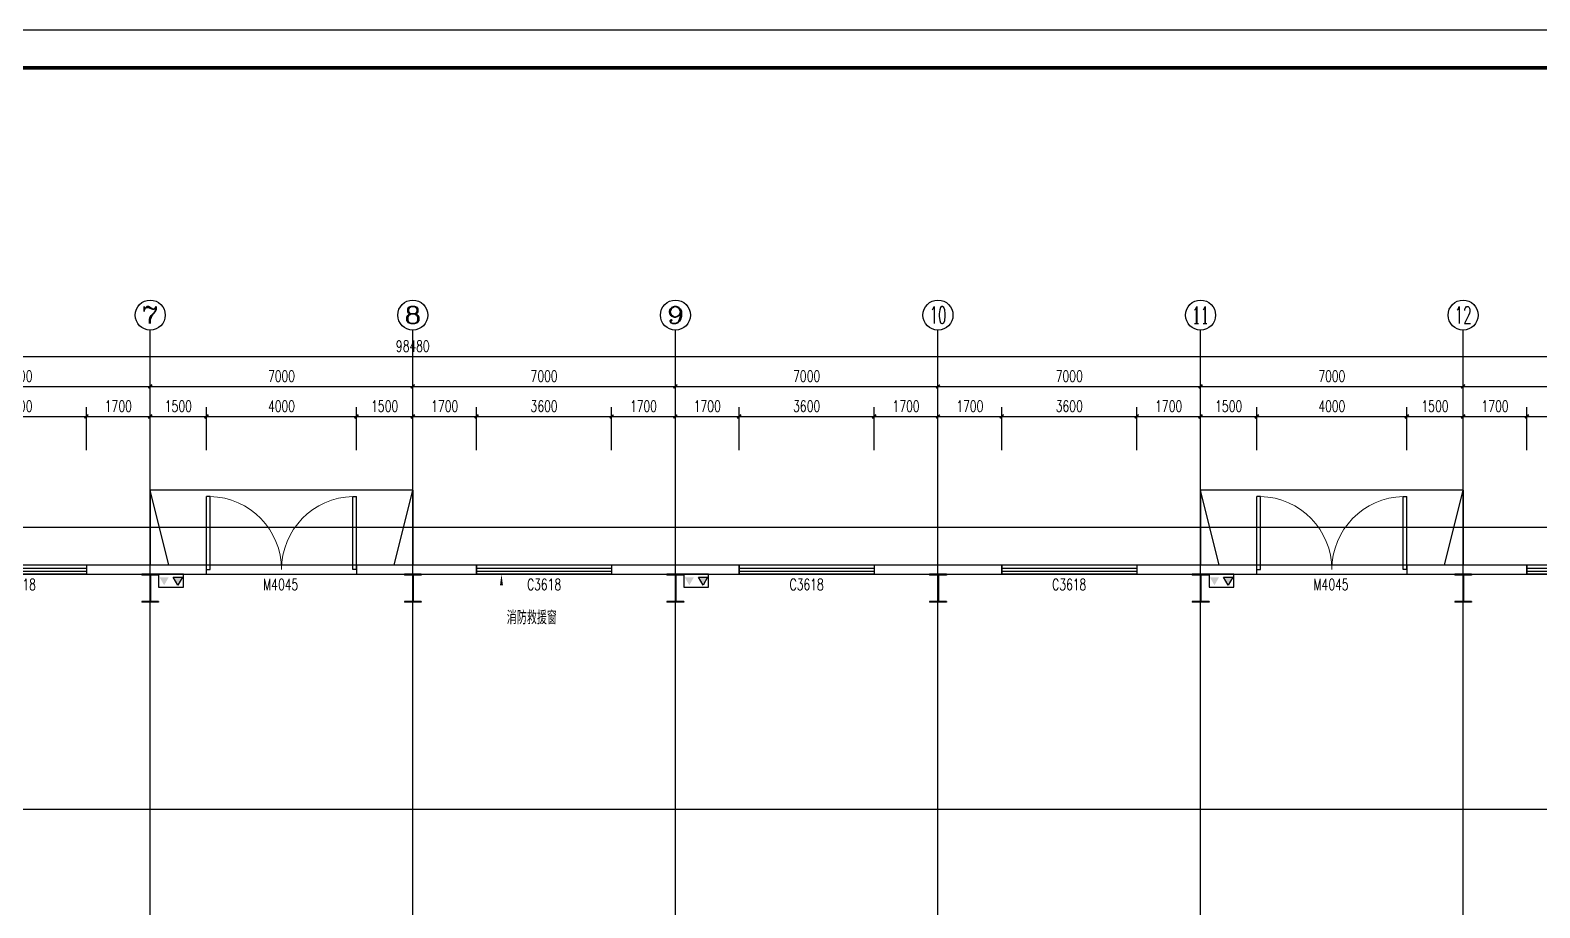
# Model space of a CAD drawing. Extents: x -17471 to 313636, y -71590 to 757901.
# Drawn here: x 50970 to 91214, y 107616 to 130990 of the extents above; entities that cross this region are included whole.
import ezdxf
from ezdxf.enums import TextEntityAlignment as Align

# ---------------------------------------------------------------- set-up
doc = ezdxf.new("R2010")
doc.units = 0
doc.header["$LTSCALE"] = 1000
doc.header["$MEASUREMENT"] = 0
for name, color, linetype in [('AXIS', 3, 'Continuous'), ('AXIS_TEXT', 7, 'Continuous'), ('DIM_SYMB', 3, 'Continuous'), ('DOTE', 1, 'Continuous'), ('GROUND', 2, 'Continuous'), ('PUB_DIM', 3, 'Continuous'), ('PUB_TEXT', 7, 'Continuous'), ('PUB_TITLE', 4, 'Continuous'), ('STAIR', 2, 'Continuous'), ('WALL', 9, 'Continuous'), ('WINDOW', 4, 'Continuous'), ('WINDOW_TEXT', 7, 'Continuous')]:
    doc.layers.add(name, color=color, linetype=linetype)
doc.styles.add('_TCH_AXIS', font='COMPLEX', dxfattribs={"bigfont": 'GBCBIG'})
doc.styles.add('_TCH_DIM', font='SIMPLEX', dxfattribs={"bigfont": 'GBCBIG'})
doc.styles.add('_TCH_DIM_T3', font='SIMPLEX', dxfattribs={"width": 0.705882, "bigfont": 'GBCBIG'})
doc.styles.add('_TCH_WINDOW', font='SIMPLEX', dxfattribs={"height": 3.5, "bigfont": 'GBCBIG'})
doc.styles.add('COMPLEX', font='COMPLEX')
doc.dimstyles.new('_TCH_ARCH&&100', dxfattribs={"dimtxt": 297.5, "dimasz": 100, "dimexe": 250, "dimexo": 300, "dimgap": 126.25, "dimtad": 1, "dimdec": 0, "dimzin": 0, "dimdsep": 46, "dimtxsty": '_TCH_DIM_T3', "dimblk": 'ARCHTICK', "dimcen": 0.09, "dimclrt": 7, "dimazin": 2, "dimtfac": 1, "dimtdec": 0, "dimtix": 1, "dimtmove": 2, "dimatfit": 3, "dimfxl": 0, "dimtolj": 1, "dimtzin": 0, "dimarcsym": 0})

# ---------------------------------------------------------------- blocks, each defined once
blk = doc.blocks.new('dsfdsf')
blk.add_hatch(color=256).paths.add_polyline_path([(10650422, 10486381), (10650422, 10486166), (10650447, 10486166), (10650447, 10486616), (10650422, 10486616), (10650422, 10486401), (10649722, 10486401), (10649722, 10486616), (10649697, 10486616), (10649697, 10486166), (10649722, 10486166), (10649722, 10486381)])
for p, q in [((10649697, 10486616), (10649697, 10486166)), ((10649697, 10486616), (10649722, 10486616)), ((10649722, 10486616), (10649722, 10486401)), ((10649722, 10486401), (10650422, 10486401)), ((10649722, 10486381), (10649722, 10486166)), ((10649722, 10486381), (10650422, 10486381)), ((10650422, 10486616), (10650422, 10486401)), ((10650422, 10486616), (10650447, 10486616)), ((10650422, 10486381), (10650422, 10486166)), ((10650447, 10486616), (10650447, 10486166)), ((10649697, 10486166), (10649722, 10486166)), ((10650422, 10486166), (10650447, 10486166))]:
    blk.add_line(p, q)
blk = doc.blocks.new('_ArchTick')
at = {"color": 0, "linetype": 'ByBlock', "const_width": 0.4}
blk.add_lwpolyline([(-0.5, -0.5), (0.5, 0.5)], dxfattribs=at)
blk = doc.blocks.new('*D2086')
at = {"layer": 'Defpoints', "color": 0, "transparency": 16777216}
for p in [(52470, 120702), (48870, 119502), (52470, 119502)]:
    blk.add_point(p, dxfattribs=at)
at = {"layer": 'PUB_DIM', "color": 0, "lineweight": -2, "transparency": 16777216}
for p, q in [((48870, 119802), (48870, 120952)), ((52470, 119802), (52470, 120952)), ((48870, 120702), (52470, 120702))]:
    blk.add_line(p, q, dxfattribs=at)
at = {"layer": 'PUB_DIM', "color": 0, "lineweight": -2, "transparency": 16777216, "xscale": 100, "yscale": 100, "zscale": 100, "rotation": 180}
blk.add_blockref('_ArchTick', (48870, 120702), dxfattribs=at)
at = {"layer": 'PUB_DIM', "color": 0, "lineweight": -2, "transparency": 16777216, "xscale": 100, "yscale": 100, "zscale": 100}
blk.add_blockref('_ArchTick', (52470, 120702), dxfattribs=at)
at = {"layer": 'PUB_DIM', "color": 7, "transparency": 16777216, "insert": (50670, 120977), "char_height": 297.5, "attachment_point": 5, "style": '_TCH_DIM_T3'}
blk.add_mtext('\\A1;3600', dxfattribs=at)
blk = doc.blocks.new('*D2087')
at = {"layer": 'Defpoints', "color": 0, "transparency": 16777216}
for p in [(54170, 120702), (52470, 119502), (54170, 119502)]:
    blk.add_point(p, dxfattribs=at)
at = {"layer": 'PUB_DIM', "color": 0, "lineweight": -2, "transparency": 16777216}
for p, q in [((52470, 119802), (52470, 120952)), ((54170, 119802), (54170, 120952)), ((52470, 120702), (54170, 120702))]:
    blk.add_line(p, q, dxfattribs=at)
at = {"layer": 'PUB_DIM', "color": 0, "lineweight": -2, "transparency": 16777216, "xscale": 100, "yscale": 100, "zscale": 100, "rotation": 180}
blk.add_blockref('_ArchTick', (52470, 120702), dxfattribs=at)
at = {"layer": 'PUB_DIM', "color": 0, "lineweight": -2, "transparency": 16777216, "xscale": 100, "yscale": 100, "zscale": 100}
blk.add_blockref('_ArchTick', (54170, 120702), dxfattribs=at)
at = {"layer": 'PUB_DIM', "color": 7, "transparency": 16777216, "insert": (53320, 120977), "char_height": 297.5, "attachment_point": 5, "style": '_TCH_DIM_T3'}
blk.add_mtext('\\A1;1700', dxfattribs=at)
blk = doc.blocks.new('*D2088')
at = {"layer": 'Defpoints', "color": 0, "transparency": 16777216}
for p in [(55670, 120702), (54170, 119502), (55670, 119502)]:
    blk.add_point(p, dxfattribs=at)
at = {"layer": 'PUB_DIM', "color": 0, "lineweight": -2, "transparency": 16777216}
for p, q in [((54170, 119802), (54170, 120952)), ((55670, 119802), (55670, 120952)), ((54170, 120702), (55670, 120702))]:
    blk.add_line(p, q, dxfattribs=at)
at = {"layer": 'PUB_DIM', "color": 0, "lineweight": -2, "transparency": 16777216, "xscale": 100, "yscale": 100, "zscale": 100, "rotation": 180}
blk.add_blockref('_ArchTick', (54170, 120702), dxfattribs=at)
at = {"layer": 'PUB_DIM', "color": 0, "lineweight": -2, "transparency": 16777216, "xscale": 100, "yscale": 100, "zscale": 100}
blk.add_blockref('_ArchTick', (55670, 120702), dxfattribs=at)
at = {"layer": 'PUB_DIM', "color": 7, "transparency": 16777216, "insert": (54920, 120977), "char_height": 297.5, "attachment_point": 5, "style": '_TCH_DIM_T3'}
blk.add_mtext('\\A1;1500', dxfattribs=at)
blk = doc.blocks.new('*D2089')
at = {"layer": 'Defpoints', "color": 0, "transparency": 16777216}
for p in [(59670, 120702), (55670, 119502), (59670, 119502)]:
    blk.add_point(p, dxfattribs=at)
at = {"layer": 'PUB_DIM', "color": 0, "lineweight": -2, "transparency": 16777216}
for p, q in [((55670, 119802), (55670, 120952)), ((59670, 119802), (59670, 120952)), ((55670, 120702), (59670, 120702))]:
    blk.add_line(p, q, dxfattribs=at)
at = {"layer": 'PUB_DIM', "color": 0, "lineweight": -2, "transparency": 16777216, "xscale": 100, "yscale": 100, "zscale": 100, "rotation": 180}
blk.add_blockref('_ArchTick', (55670, 120702), dxfattribs=at)
at = {"layer": 'PUB_DIM', "color": 0, "lineweight": -2, "transparency": 16777216, "xscale": 100, "yscale": 100, "zscale": 100}
blk.add_blockref('_ArchTick', (59670, 120702), dxfattribs=at)
at = {"layer": 'PUB_DIM', "color": 7, "transparency": 16777216, "insert": (57670, 120977), "char_height": 297.5, "attachment_point": 5, "style": '_TCH_DIM_T3'}
blk.add_mtext('\\A1;4000', dxfattribs=at)
blk = doc.blocks.new('*D2090')
at = {"layer": 'Defpoints', "color": 0, "transparency": 16777216}
for p in [(61170, 120702), (59670, 119502), (61170, 119502)]:
    blk.add_point(p, dxfattribs=at)
at = {"layer": 'PUB_DIM', "color": 0, "lineweight": -2, "transparency": 16777216}
for p, q in [((59670, 119802), (59670, 120952)), ((61170, 119802), (61170, 120952)), ((59670, 120702), (61170, 120702))]:
    blk.add_line(p, q, dxfattribs=at)
at = {"layer": 'PUB_DIM', "color": 0, "lineweight": -2, "transparency": 16777216, "xscale": 100, "yscale": 100, "zscale": 100, "rotation": 180}
blk.add_blockref('_ArchTick', (59670, 120702), dxfattribs=at)
at = {"layer": 'PUB_DIM', "color": 0, "lineweight": -2, "transparency": 16777216, "xscale": 100, "yscale": 100, "zscale": 100}
blk.add_blockref('_ArchTick', (61170, 120702), dxfattribs=at)
at = {"layer": 'PUB_DIM', "color": 7, "transparency": 16777216, "insert": (60420, 120977), "char_height": 297.5, "attachment_point": 5, "style": '_TCH_DIM_T3'}
blk.add_mtext('\\A1;1500', dxfattribs=at)
blk = doc.blocks.new('*D2091')
at = {"layer": 'Defpoints', "color": 0, "transparency": 16777216}
for p in [(62870, 120702), (61170, 119502), (62870, 119502)]:
    blk.add_point(p, dxfattribs=at)
at = {"layer": 'PUB_DIM', "color": 0, "lineweight": -2, "transparency": 16777216}
for p, q in [((61170, 119802), (61170, 120952)), ((62870, 119802), (62870, 120952)), ((61170, 120702), (62870, 120702))]:
    blk.add_line(p, q, dxfattribs=at)
at = {"layer": 'PUB_DIM', "color": 0, "lineweight": -2, "transparency": 16777216, "xscale": 100, "yscale": 100, "zscale": 100, "rotation": 180}
blk.add_blockref('_ArchTick', (61170, 120702), dxfattribs=at)
at = {"layer": 'PUB_DIM', "color": 0, "lineweight": -2, "transparency": 16777216, "xscale": 100, "yscale": 100, "zscale": 100}
blk.add_blockref('_ArchTick', (62870, 120702), dxfattribs=at)
at = {"layer": 'PUB_DIM', "color": 7, "transparency": 16777216, "insert": (62020, 120977), "char_height": 297.5, "attachment_point": 5, "style": '_TCH_DIM_T3'}
blk.add_mtext('\\A1;1700', dxfattribs=at)
blk = doc.blocks.new('*D2092')
at = {"layer": 'Defpoints', "color": 0, "transparency": 16777216}
for p in [(66470, 120702), (62870, 119502), (66470, 119502)]:
    blk.add_point(p, dxfattribs=at)
at = {"layer": 'PUB_DIM', "color": 0, "lineweight": -2, "transparency": 16777216}
for p, q in [((62870, 119802), (62870, 120952)), ((66470, 119802), (66470, 120952)), ((62870, 120702), (66470, 120702))]:
    blk.add_line(p, q, dxfattribs=at)
at = {"layer": 'PUB_DIM', "color": 0, "lineweight": -2, "transparency": 16777216, "xscale": 100, "yscale": 100, "zscale": 100, "rotation": 180}
blk.add_blockref('_ArchTick', (62870, 120702), dxfattribs=at)
at = {"layer": 'PUB_DIM', "color": 0, "lineweight": -2, "transparency": 16777216, "xscale": 100, "yscale": 100, "zscale": 100}
blk.add_blockref('_ArchTick', (66470, 120702), dxfattribs=at)
at = {"layer": 'PUB_DIM', "color": 7, "transparency": 16777216, "insert": (64670, 120977), "char_height": 297.5, "attachment_point": 5, "style": '_TCH_DIM_T3'}
blk.add_mtext('\\A1;3600', dxfattribs=at)
blk = doc.blocks.new('*D2093')
at = {"layer": 'Defpoints', "color": 0, "transparency": 16777216}
for p in [(68170, 120702), (66470, 119502), (68170, 119502)]:
    blk.add_point(p, dxfattribs=at)
at = {"layer": 'PUB_DIM', "color": 0, "lineweight": -2, "transparency": 16777216}
for p, q in [((66470, 119802), (66470, 120952)), ((68170, 119802), (68170, 120952)), ((66470, 120702), (68170, 120702))]:
    blk.add_line(p, q, dxfattribs=at)
at = {"layer": 'PUB_DIM', "color": 0, "lineweight": -2, "transparency": 16777216, "xscale": 100, "yscale": 100, "zscale": 100, "rotation": 180}
blk.add_blockref('_ArchTick', (66470, 120702), dxfattribs=at)
at = {"layer": 'PUB_DIM', "color": 0, "lineweight": -2, "transparency": 16777216, "xscale": 100, "yscale": 100, "zscale": 100}
blk.add_blockref('_ArchTick', (68170, 120702), dxfattribs=at)
at = {"layer": 'PUB_DIM', "color": 7, "transparency": 16777216, "insert": (67320, 120977), "char_height": 297.5, "attachment_point": 5, "style": '_TCH_DIM_T3'}
blk.add_mtext('\\A1;1700', dxfattribs=at)
blk = doc.blocks.new('*D2094')
at = {"layer": 'Defpoints', "color": 0, "transparency": 16777216}
for p in [(69870, 120702), (68170, 119502), (69870, 119502)]:
    blk.add_point(p, dxfattribs=at)
at = {"layer": 'PUB_DIM', "color": 0, "lineweight": -2, "transparency": 16777216}
for p, q in [((68170, 119802), (68170, 120952)), ((69870, 119802), (69870, 120952)), ((68170, 120702), (69870, 120702))]:
    blk.add_line(p, q, dxfattribs=at)
at = {"layer": 'PUB_DIM', "color": 0, "lineweight": -2, "transparency": 16777216, "xscale": 100, "yscale": 100, "zscale": 100, "rotation": 180}
blk.add_blockref('_ArchTick', (68170, 120702), dxfattribs=at)
at = {"layer": 'PUB_DIM', "color": 0, "lineweight": -2, "transparency": 16777216, "xscale": 100, "yscale": 100, "zscale": 100}
blk.add_blockref('_ArchTick', (69870, 120702), dxfattribs=at)
at = {"layer": 'PUB_DIM', "color": 7, "transparency": 16777216, "insert": (69020, 120977), "char_height": 297.5, "attachment_point": 5, "style": '_TCH_DIM_T3'}
blk.add_mtext('\\A1;1700', dxfattribs=at)
blk = doc.blocks.new('*D2095')
at = {"layer": 'Defpoints', "color": 0, "transparency": 16777216}
for p in [(73470, 120702), (69870, 119502), (73470, 119502)]:
    blk.add_point(p, dxfattribs=at)
at = {"layer": 'PUB_DIM', "color": 0, "lineweight": -2, "transparency": 16777216}
for p, q in [((69870, 119802), (69870, 120952)), ((73470, 119802), (73470, 120952)), ((69870, 120702), (73470, 120702))]:
    blk.add_line(p, q, dxfattribs=at)
at = {"layer": 'PUB_DIM', "color": 0, "lineweight": -2, "transparency": 16777216, "xscale": 100, "yscale": 100, "zscale": 100, "rotation": 180}
blk.add_blockref('_ArchTick', (69870, 120702), dxfattribs=at)
at = {"layer": 'PUB_DIM', "color": 0, "lineweight": -2, "transparency": 16777216, "xscale": 100, "yscale": 100, "zscale": 100}
blk.add_blockref('_ArchTick', (73470, 120702), dxfattribs=at)
at = {"layer": 'PUB_DIM', "color": 7, "transparency": 16777216, "insert": (71670, 120977), "char_height": 297.5, "attachment_point": 5, "style": '_TCH_DIM_T3'}
blk.add_mtext('\\A1;3600', dxfattribs=at)
blk = doc.blocks.new('*D2096')
at = {"layer": 'Defpoints', "color": 0, "transparency": 16777216}
for p in [(75170, 120702), (73470, 119502), (75170, 119502)]:
    blk.add_point(p, dxfattribs=at)
at = {"layer": 'PUB_DIM', "color": 0, "lineweight": -2, "transparency": 16777216}
for p, q in [((73470, 119802), (73470, 120952)), ((75170, 119802), (75170, 120952)), ((73470, 120702), (75170, 120702))]:
    blk.add_line(p, q, dxfattribs=at)
at = {"layer": 'PUB_DIM', "color": 0, "lineweight": -2, "transparency": 16777216, "xscale": 100, "yscale": 100, "zscale": 100, "rotation": 180}
blk.add_blockref('_ArchTick', (73470, 120702), dxfattribs=at)
at = {"layer": 'PUB_DIM', "color": 0, "lineweight": -2, "transparency": 16777216, "xscale": 100, "yscale": 100, "zscale": 100}
blk.add_blockref('_ArchTick', (75170, 120702), dxfattribs=at)
at = {"layer": 'PUB_DIM', "color": 7, "transparency": 16777216, "insert": (74320, 120977), "char_height": 297.5, "attachment_point": 5, "style": '_TCH_DIM_T3'}
blk.add_mtext('\\A1;1700', dxfattribs=at)
blk = doc.blocks.new('*D2097')
at = {"layer": 'Defpoints', "color": 0, "transparency": 16777216}
for p in [(76870, 120702), (75170, 119502), (76870, 119502)]:
    blk.add_point(p, dxfattribs=at)
at = {"layer": 'PUB_DIM', "color": 0, "lineweight": -2, "transparency": 16777216}
for p, q in [((75170, 119802), (75170, 120952)), ((76870, 119802), (76870, 120952)), ((75170, 120702), (76870, 120702))]:
    blk.add_line(p, q, dxfattribs=at)
at = {"layer": 'PUB_DIM', "color": 0, "lineweight": -2, "transparency": 16777216, "xscale": 100, "yscale": 100, "zscale": 100, "rotation": 180}
blk.add_blockref('_ArchTick', (75170, 120702), dxfattribs=at)
at = {"layer": 'PUB_DIM', "color": 0, "lineweight": -2, "transparency": 16777216, "xscale": 100, "yscale": 100, "zscale": 100}
blk.add_blockref('_ArchTick', (76870, 120702), dxfattribs=at)
at = {"layer": 'PUB_DIM', "color": 7, "transparency": 16777216, "insert": (76020, 120977), "char_height": 297.5, "attachment_point": 5, "style": '_TCH_DIM_T3'}
blk.add_mtext('\\A1;1700', dxfattribs=at)
blk = doc.blocks.new('*D2098')
at = {"layer": 'Defpoints', "color": 0, "transparency": 16777216}
for p in [(80470, 120702), (76870, 119502), (80470, 119502)]:
    blk.add_point(p, dxfattribs=at)
at = {"layer": 'PUB_DIM', "color": 0, "lineweight": -2, "transparency": 16777216}
for p, q in [((76870, 119802), (76870, 120952)), ((80470, 119802), (80470, 120952)), ((76870, 120702), (80470, 120702))]:
    blk.add_line(p, q, dxfattribs=at)
at = {"layer": 'PUB_DIM', "color": 0, "lineweight": -2, "transparency": 16777216, "xscale": 100, "yscale": 100, "zscale": 100, "rotation": 180}
blk.add_blockref('_ArchTick', (76870, 120702), dxfattribs=at)
at = {"layer": 'PUB_DIM', "color": 0, "lineweight": -2, "transparency": 16777216, "xscale": 100, "yscale": 100, "zscale": 100}
blk.add_blockref('_ArchTick', (80470, 120702), dxfattribs=at)
at = {"layer": 'PUB_DIM', "color": 7, "transparency": 16777216, "insert": (78670, 120977), "char_height": 297.5, "attachment_point": 5, "style": '_TCH_DIM_T3'}
blk.add_mtext('\\A1;3600', dxfattribs=at)
blk = doc.blocks.new('*D2099')
at = {"layer": 'Defpoints', "color": 0, "transparency": 16777216}
for p in [(82170, 120702), (80470, 119502), (82170, 119502)]:
    blk.add_point(p, dxfattribs=at)
at = {"layer": 'PUB_DIM', "color": 0, "lineweight": -2, "transparency": 16777216}
for p, q in [((80470, 119802), (80470, 120952)), ((82170, 119802), (82170, 120952)), ((80470, 120702), (82170, 120702))]:
    blk.add_line(p, q, dxfattribs=at)
at = {"layer": 'PUB_DIM', "color": 0, "lineweight": -2, "transparency": 16777216, "xscale": 100, "yscale": 100, "zscale": 100, "rotation": 180}
blk.add_blockref('_ArchTick', (80470, 120702), dxfattribs=at)
at = {"layer": 'PUB_DIM', "color": 0, "lineweight": -2, "transparency": 16777216, "xscale": 100, "yscale": 100, "zscale": 100}
blk.add_blockref('_ArchTick', (82170, 120702), dxfattribs=at)
at = {"layer": 'PUB_DIM', "color": 7, "transparency": 16777216, "insert": (81320, 120977), "char_height": 297.5, "attachment_point": 5, "style": '_TCH_DIM_T3'}
blk.add_mtext('\\A1;1700', dxfattribs=at)
blk = doc.blocks.new('*D2100')
at = {"layer": 'Defpoints', "color": 0, "transparency": 16777216}
for p in [(83670, 120702), (82170, 119502), (83670, 119502)]:
    blk.add_point(p, dxfattribs=at)
at = {"layer": 'PUB_DIM', "color": 0, "lineweight": -2, "transparency": 16777216}
for p, q in [((82170, 119802), (82170, 120952)), ((83670, 119802), (83670, 120952)), ((82170, 120702), (83670, 120702))]:
    blk.add_line(p, q, dxfattribs=at)
at = {"layer": 'PUB_DIM', "color": 0, "lineweight": -2, "transparency": 16777216, "xscale": 100, "yscale": 100, "zscale": 100, "rotation": 180}
blk.add_blockref('_ArchTick', (82170, 120702), dxfattribs=at)
at = {"layer": 'PUB_DIM', "color": 0, "lineweight": -2, "transparency": 16777216, "xscale": 100, "yscale": 100, "zscale": 100}
blk.add_blockref('_ArchTick', (83670, 120702), dxfattribs=at)
at = {"layer": 'PUB_DIM', "color": 7, "transparency": 16777216, "insert": (82920, 120977), "char_height": 297.5, "attachment_point": 5, "style": '_TCH_DIM_T3'}
blk.add_mtext('\\A1;1500', dxfattribs=at)
blk = doc.blocks.new('*D2101')
at = {"layer": 'Defpoints', "color": 0, "transparency": 16777216}
for p in [(87670, 120702), (83670, 119502), (87670, 119502)]:
    blk.add_point(p, dxfattribs=at)
at = {"layer": 'PUB_DIM', "color": 0, "lineweight": -2, "transparency": 16777216}
for p, q in [((83670, 119802), (83670, 120952)), ((87670, 119802), (87670, 120952)), ((83670, 120702), (87670, 120702))]:
    blk.add_line(p, q, dxfattribs=at)
at = {"layer": 'PUB_DIM', "color": 0, "lineweight": -2, "transparency": 16777216, "xscale": 100, "yscale": 100, "zscale": 100, "rotation": 180}
blk.add_blockref('_ArchTick', (83670, 120702), dxfattribs=at)
at = {"layer": 'PUB_DIM', "color": 0, "lineweight": -2, "transparency": 16777216, "xscale": 100, "yscale": 100, "zscale": 100}
blk.add_blockref('_ArchTick', (87670, 120702), dxfattribs=at)
at = {"layer": 'PUB_DIM', "color": 7, "transparency": 16777216, "insert": (85670, 120977), "char_height": 297.5, "attachment_point": 5, "style": '_TCH_DIM_T3'}
blk.add_mtext('\\A1;4000', dxfattribs=at)
blk = doc.blocks.new('*D2102')
at = {"layer": 'Defpoints', "color": 0, "transparency": 16777216}
for p in [(89170, 120702), (87670, 119502), (89170, 119502)]:
    blk.add_point(p, dxfattribs=at)
at = {"layer": 'PUB_DIM', "color": 0, "lineweight": -2, "transparency": 16777216}
for p, q in [((87670, 119802), (87670, 120952)), ((89170, 119802), (89170, 120952)), ((87670, 120702), (89170, 120702))]:
    blk.add_line(p, q, dxfattribs=at)
at = {"layer": 'PUB_DIM', "color": 0, "lineweight": -2, "transparency": 16777216, "xscale": 100, "yscale": 100, "zscale": 100, "rotation": 180}
blk.add_blockref('_ArchTick', (87670, 120702), dxfattribs=at)
at = {"layer": 'PUB_DIM', "color": 0, "lineweight": -2, "transparency": 16777216, "xscale": 100, "yscale": 100, "zscale": 100}
blk.add_blockref('_ArchTick', (89170, 120702), dxfattribs=at)
at = {"layer": 'PUB_DIM', "color": 7, "transparency": 16777216, "insert": (88420, 120977), "char_height": 297.5, "attachment_point": 5, "style": '_TCH_DIM_T3'}
blk.add_mtext('\\A1;1500', dxfattribs=at)
blk = doc.blocks.new('*D2103')
at = {"layer": 'Defpoints', "color": 0, "transparency": 16777216}
for p in [(90870, 120702), (89170, 119502), (90870, 119502)]:
    blk.add_point(p, dxfattribs=at)
at = {"layer": 'PUB_DIM', "color": 0, "lineweight": -2, "transparency": 16777216}
for p, q in [((89170, 119802), (89170, 120952)), ((90870, 119802), (90870, 120952)), ((89170, 120702), (90870, 120702))]:
    blk.add_line(p, q, dxfattribs=at)
at = {"layer": 'PUB_DIM', "color": 0, "lineweight": -2, "transparency": 16777216, "xscale": 100, "yscale": 100, "zscale": 100, "rotation": 180}
blk.add_blockref('_ArchTick', (89170, 120702), dxfattribs=at)
at = {"layer": 'PUB_DIM', "color": 0, "lineweight": -2, "transparency": 16777216, "xscale": 100, "yscale": 100, "zscale": 100}
blk.add_blockref('_ArchTick', (90870, 120702), dxfattribs=at)
at = {"layer": 'PUB_DIM', "color": 7, "transparency": 16777216, "insert": (90020, 120977), "char_height": 297.5, "attachment_point": 5, "style": '_TCH_DIM_T3'}
blk.add_mtext('\\A1;1700', dxfattribs=at)
blk = doc.blocks.new('*D2104')
at = {"layer": 'Defpoints', "color": 0, "transparency": 16777216}
for p in [(94470, 120702), (90870, 119502), (94470, 119502)]:
    blk.add_point(p, dxfattribs=at)
at = {"layer": 'PUB_DIM', "color": 0, "lineweight": -2, "transparency": 16777216}
for p, q in [((90870, 119802), (90870, 120952)), ((94470, 119802), (94470, 120952)), ((90870, 120702), (94470, 120702))]:
    blk.add_line(p, q, dxfattribs=at)
at = {"layer": 'PUB_DIM', "color": 0, "lineweight": -2, "transparency": 16777216, "xscale": 100, "yscale": 100, "zscale": 100, "rotation": 180}
blk.add_blockref('_ArchTick', (90870, 120702), dxfattribs=at)
at = {"layer": 'PUB_DIM', "color": 0, "lineweight": -2, "transparency": 16777216, "xscale": 100, "yscale": 100, "zscale": 100}
blk.add_blockref('_ArchTick', (94470, 120702), dxfattribs=at)
at = {"layer": 'PUB_DIM', "color": 7, "transparency": 16777216, "insert": (92670, 120977), "char_height": 297.5, "attachment_point": 5, "style": '_TCH_DIM_T3'}
blk.add_mtext('\\A1;3600', dxfattribs=at)
blk = doc.blocks.new('*D2174')
at = {"layer": 'AXIS', "color": 0, "lineweight": -2, "transparency": 16777216}
for p, q in [((47170, 117802), (47170, 121752)), ((54170, 117802), (54170, 121752)), ((47170, 121502), (54170, 121502))]:
    blk.add_line(p, q, dxfattribs=at)
at = {"layer": 'Defpoints', "color": 0, "transparency": 16777216}
for p in [(54170, 121502), (47170, 117502), (54170, 117502)]:
    blk.add_point(p, dxfattribs=at)
at = {"layer": 'AXIS', "color": 0, "lineweight": -2, "transparency": 16777216, "xscale": 100, "yscale": 100, "zscale": 100, "rotation": 180}
blk.add_blockref('_ArchTick', (47170, 121502), dxfattribs=at)
at = {"layer": 'AXIS', "color": 0, "lineweight": -2, "transparency": 16777216, "xscale": 100, "yscale": 100, "zscale": 100}
blk.add_blockref('_ArchTick', (54170, 121502), dxfattribs=at)
at = {"layer": 'AXIS', "color": 7, "transparency": 16777216, "insert": (50670, 121777), "char_height": 297.5, "attachment_point": 5, "style": '_TCH_DIM_T3'}
blk.add_mtext('\\A1;7000', dxfattribs=at)
blk = doc.blocks.new('*D2175')
at = {"layer": 'AXIS', "color": 0, "lineweight": -2, "transparency": 16777216}
for p, q in [((54170, 117802), (54170, 121752)), ((61170, 117802), (61170, 121752)), ((54170, 121502), (61170, 121502))]:
    blk.add_line(p, q, dxfattribs=at)
at = {"layer": 'Defpoints', "color": 0, "transparency": 16777216}
for p in [(61170, 121502), (54170, 117502), (61170, 117502)]:
    blk.add_point(p, dxfattribs=at)
at = {"layer": 'AXIS', "color": 0, "lineweight": -2, "transparency": 16777216, "xscale": 100, "yscale": 100, "zscale": 100, "rotation": 180}
blk.add_blockref('_ArchTick', (54170, 121502), dxfattribs=at)
at = {"layer": 'AXIS', "color": 0, "lineweight": -2, "transparency": 16777216, "xscale": 100, "yscale": 100, "zscale": 100}
blk.add_blockref('_ArchTick', (61170, 121502), dxfattribs=at)
at = {"layer": 'AXIS', "color": 7, "transparency": 16777216, "insert": (57670, 121777), "char_height": 297.5, "attachment_point": 5, "style": '_TCH_DIM_T3'}
blk.add_mtext('\\A1;7000', dxfattribs=at)
blk = doc.blocks.new('*D2176')
at = {"layer": 'AXIS', "color": 0, "lineweight": -2, "transparency": 16777216}
for p, q in [((61170, 117802), (61170, 121752)), ((68170, 117802), (68170, 121752)), ((61170, 121502), (68170, 121502))]:
    blk.add_line(p, q, dxfattribs=at)
at = {"layer": 'Defpoints', "color": 0, "transparency": 16777216}
for p in [(68170, 121502), (61170, 117502), (68170, 117502)]:
    blk.add_point(p, dxfattribs=at)
at = {"layer": 'AXIS', "color": 0, "lineweight": -2, "transparency": 16777216, "xscale": 100, "yscale": 100, "zscale": 100, "rotation": 180}
blk.add_blockref('_ArchTick', (61170, 121502), dxfattribs=at)
at = {"layer": 'AXIS', "color": 0, "lineweight": -2, "transparency": 16777216, "xscale": 100, "yscale": 100, "zscale": 100}
blk.add_blockref('_ArchTick', (68170, 121502), dxfattribs=at)
at = {"layer": 'AXIS', "color": 7, "transparency": 16777216, "insert": (64670, 121777), "char_height": 297.5, "attachment_point": 5, "style": '_TCH_DIM_T3'}
blk.add_mtext('\\A1;7000', dxfattribs=at)
blk = doc.blocks.new('*D2177')
at = {"layer": 'AXIS', "color": 0, "lineweight": -2, "transparency": 16777216}
for p, q in [((68170, 117802), (68170, 121752)), ((75170, 117802), (75170, 121752)), ((68170, 121502), (75170, 121502))]:
    blk.add_line(p, q, dxfattribs=at)
at = {"layer": 'Defpoints', "color": 0, "transparency": 16777216}
for p in [(75170, 121502), (68170, 117502), (75170, 117502)]:
    blk.add_point(p, dxfattribs=at)
at = {"layer": 'AXIS', "color": 0, "lineweight": -2, "transparency": 16777216, "xscale": 100, "yscale": 100, "zscale": 100, "rotation": 180}
blk.add_blockref('_ArchTick', (68170, 121502), dxfattribs=at)
at = {"layer": 'AXIS', "color": 0, "lineweight": -2, "transparency": 16777216, "xscale": 100, "yscale": 100, "zscale": 100}
blk.add_blockref('_ArchTick', (75170, 121502), dxfattribs=at)
at = {"layer": 'AXIS', "color": 7, "transparency": 16777216, "insert": (71670, 121777), "char_height": 297.5, "attachment_point": 5, "style": '_TCH_DIM_T3'}
blk.add_mtext('\\A1;7000', dxfattribs=at)
blk = doc.blocks.new('*D2178')
at = {"layer": 'AXIS', "color": 0, "lineweight": -2, "transparency": 16777216}
for p, q in [((75170, 117802), (75170, 121752)), ((82170, 117802), (82170, 121752)), ((75170, 121502), (82170, 121502))]:
    blk.add_line(p, q, dxfattribs=at)
at = {"layer": 'Defpoints', "color": 0, "transparency": 16777216}
for p in [(82170, 121502), (75170, 117502), (82170, 117502)]:
    blk.add_point(p, dxfattribs=at)
at = {"layer": 'AXIS', "color": 0, "lineweight": -2, "transparency": 16777216, "xscale": 100, "yscale": 100, "zscale": 100, "rotation": 180}
blk.add_blockref('_ArchTick', (75170, 121502), dxfattribs=at)
at = {"layer": 'AXIS', "color": 0, "lineweight": -2, "transparency": 16777216, "xscale": 100, "yscale": 100, "zscale": 100}
blk.add_blockref('_ArchTick', (82170, 121502), dxfattribs=at)
at = {"layer": 'AXIS', "color": 7, "transparency": 16777216, "insert": (78670, 121777), "char_height": 297.5, "attachment_point": 5, "style": '_TCH_DIM_T3'}
blk.add_mtext('\\A1;7000', dxfattribs=at)
blk = doc.blocks.new('*D2179')
at = {"layer": 'AXIS', "color": 0, "lineweight": -2, "transparency": 16777216}
for p, q in [((82170, 117802), (82170, 121752)), ((89170, 117802), (89170, 121752)), ((82170, 121502), (89170, 121502))]:
    blk.add_line(p, q, dxfattribs=at)
at = {"layer": 'Defpoints', "color": 0, "transparency": 16777216}
for p in [(89170, 121502), (82170, 117502), (89170, 117502)]:
    blk.add_point(p, dxfattribs=at)
at = {"layer": 'AXIS', "color": 0, "lineweight": -2, "transparency": 16777216, "xscale": 100, "yscale": 100, "zscale": 100, "rotation": 180}
blk.add_blockref('_ArchTick', (82170, 121502), dxfattribs=at)
at = {"layer": 'AXIS', "color": 0, "lineweight": -2, "transparency": 16777216, "xscale": 100, "yscale": 100, "zscale": 100}
blk.add_blockref('_ArchTick', (89170, 121502), dxfattribs=at)
at = {"layer": 'AXIS', "color": 7, "transparency": 16777216, "insert": (85670, 121777), "char_height": 297.5, "attachment_point": 5, "style": '_TCH_DIM_T3'}
blk.add_mtext('\\A1;7000', dxfattribs=at)
blk = doc.blocks.new('*D2180')
at = {"layer": 'AXIS', "color": 0, "lineweight": -2, "transparency": 16777216}
for p, q in [((89170, 117802), (89170, 121752)), ((96170, 117802), (96170, 121752)), ((89170, 121502), (96170, 121502))]:
    blk.add_line(p, q, dxfattribs=at)
at = {"layer": 'Defpoints', "color": 0, "transparency": 16777216}
for p in [(96170, 121502), (89170, 117502), (96170, 117502)]:
    blk.add_point(p, dxfattribs=at)
at = {"layer": 'AXIS', "color": 0, "lineweight": -2, "transparency": 16777216, "xscale": 100, "yscale": 100, "zscale": 100, "rotation": 180}
blk.add_blockref('_ArchTick', (89170, 121502), dxfattribs=at)
at = {"layer": 'AXIS', "color": 0, "lineweight": -2, "transparency": 16777216, "xscale": 100, "yscale": 100, "zscale": 100}
blk.add_blockref('_ArchTick', (96170, 121502), dxfattribs=at)
at = {"layer": 'AXIS', "color": 7, "transparency": 16777216, "insert": (92670, 121777), "char_height": 297.5, "attachment_point": 5, "style": '_TCH_DIM_T3'}
blk.add_mtext('\\A1;7000', dxfattribs=at)
blk = doc.blocks.new('*D2184')
at = {"layer": 'AXIS', "color": 0, "lineweight": -2, "transparency": 16777216}
for p, q in [((11930, 117802), (11930, 122552)), ((110410, 117802), (110410, 122552)), ((11930, 122302), (110410, 122302))]:
    blk.add_line(p, q, dxfattribs=at)
at = {"layer": 'Defpoints', "color": 0, "transparency": 16777216}
for p in [(110410, 122302), (11930, 117502), (110410, 117502)]:
    blk.add_point(p, dxfattribs=at)
at = {"layer": 'AXIS', "color": 0, "lineweight": -2, "transparency": 16777216, "xscale": 100, "yscale": 100, "zscale": 100, "rotation": 180}
blk.add_blockref('_ArchTick', (11930, 122302), dxfattribs=at)
at = {"layer": 'AXIS', "color": 0, "lineweight": -2, "transparency": 16777216, "xscale": 100, "yscale": 100, "zscale": 100}
blk.add_blockref('_ArchTick', (110410, 122302), dxfattribs=at)
at = {"layer": 'AXIS', "color": 7, "transparency": 16777216, "insert": (61170, 122577), "char_height": 297.5, "attachment_point": 5, "style": '_TCH_DIM_T3'}
blk.add_mtext('\\A1;98480', dxfattribs=at)
blk = doc.blocks.new('_AXISO')
blk.add_circle((0, 0), 0.5)
at = {"layer": 'AXIS_TEXT', "style": 'COMPLEX', "width": 1.041667}
blk.add_attdef('A', text='', height=0.56, dxfattribs=at).set_placement((-0.25, -0.28), (0.25, -0.28), align=Align.FIT)
blk = doc.blocks.new('$DorLib2D$00000002')
for p, q in [((-0.5, 0), (-0.5, 0.4875)), ((-0.475, 0.4875), (-0.5, 0.4875)), ((-0.475, 0), (-0.475, 0.4875)), ((0.475, 0), (0.475, 0.4875)), ((0.475, 0.4875), (0.5, 0.4875)), ((0.5, 0), (0.5, 0.4875)), ((-0.5, 0), (-0.475, 0)), ((0.5, 0), (0.475, 0))]:
    blk.add_line(p, q)
at = {"lineweight": 13}
for centre, start, end in [((-0.4875, 0), 0, 88.53072), ((0.4875, 0), 91.46928, 180)]:
    blk.add_arc(centre, 0.4875, start, end, dxfattribs=at)
blk = doc.blocks.new('$TCHSYS$WIN2D')
for p, q in [((-0.5, 0.5), (0.5, 0.5)), ((-0.5, 0.5), (-0.5, -0.5)), ((0.5, 0.5), (0.5, -0.5)), ((0.5, 0.167), (-0.5, 0.167)), ((0.5, -0.167), (-0.5, -0.167)), ((-0.5, -0.5), (0.5, -0.5))]:
    blk.add_line(p, q)

msp = doc.modelspace()

# ---------------------------------------------------------------- hatches: boundary and pattern name
h = msp.add_hatch(color=2)
h.paths.add_polyline_path([(54906.2, 116207.9), (54783.3, 116420.7), (55029.1, 116420.7)])
h.paths.add_polyline_path([(54540.9, 116207.9), (54418.1, 116420.7), (54663.8, 116420.7)])
h = msp.add_hatch(color=2)
h.paths.add_polyline_path([(68906.2, 116207.9), (68783.3, 116420.7), (69029.1, 116420.7)])
h.paths.add_polyline_path([(68540.9, 116207.9), (68418.1, 116420.7), (68663.8, 116420.7)])
h = msp.add_hatch(color=2)
h.paths.add_polyline_path([(82906.2, 116207.9), (82783.3, 116420.7), (83029.1, 116420.7)])
h.paths.add_polyline_path([(82540.9, 116207.9), (82418.1, 116420.7), (82663.8, 116420.7)])

# ---------------------------------------------------------------- linework, layer by layer
at = {"color": 2}
for points in [[(54395.2, 116158.4), (55055.9, 116158.4), (55055.9, 116502.3), (54395.2, 116502.3)], [(54906.2, 116207.9), (54783.3, 116420.7), (55029.1, 116420.7)], [(68395.2, 116158.4), (69055.9, 116158.4), (69055.9, 116502.3), (68395.2, 116502.3)], [(68906.2, 116207.9), (68783.3, 116420.7), (69029.1, 116420.7)], [(82395.2, 116158.4), (83055.9, 116158.4), (83055.9, 116502.3), (82395.2, 116502.3)], [(82906.2, 116207.9), (82783.3, 116420.7), (83029.1, 116420.7)]]:
    msp.add_lwpolyline(points, close=True, dxfattribs=at)
at = {"layer": 'AXIS'}
for p, q in [((54170.2, 117502.3), (54170.2, 123002.3)), ((61170.2, 117502.3), (61170.2, 123002.3)), ((68170.2, 117502.3), (68170.2, 123002.3)), ((75170.2, 117502.3), (75170.2, 123002.3)), ((82170.2, 117502.3), (82170.2, 123002.3)), ((89170.2, 117502.3), (89170.2, 123002.3))]:
    msp.add_line(p, q, dxfattribs=at)
at = {"layer": 'DIM_SYMB'}
msp.add_lwpolyline([(64961.6, 115063.2, 0, 0, 0), (63533.4, 115063.2, 0, 0, 0), (63533.4, 116502.3, 0, 80, 0), (63533.4, 116202.3, 0, 0, 0)], format="xyseb", dxfattribs=at)
at = {"layer": 'DOTE'}
for p, q in [((54170.2, 90982.3), (54170.2, 117502.3)), ((61170.2, 90982.3), (61170.2, 117502.3)), ((68170.2, 90982.3), (68170.2, 117502.3)), ((75170.2, 90982.3), (75170.2, 117502.3)), ((82170.2, 90982.3), (82170.2, 117502.3)), ((89170.2, 90982.3), (89170.2, 117502.3)), ((11170.2, 116502.3), (111170.2, 116502.3)), ((11170.2, 110242.3), (111170.2, 110242.3))]:
    msp.add_line(p, q, dxfattribs=at)
at = {"layer": 'GROUND'}
for points in [[(10930.2, 90742.3), (111410.2, 90742.3), (111410.2, 117742.3), (10930.2, 117742.3)], [(11930.2, 91742.3), (110410.2, 91742.3), (110410.2, 116742.3), (11930.2, 116742.3)]]:
    msp.add_lwpolyline(points, close=True, dxfattribs=at)
at = {"layer": 'PUB_TITLE'}
msp.add_lwpolyline([(0, 71590.1), (126100, 71590.1), (126100, 130990.1), (0, 130990.1)], close=True, dxfattribs=at)
at = {"layer": 'PUB_TITLE', "const_width": 100}
msp.add_lwpolyline([(2500, 72590.1), (125100, 72590.1), (125100, 129990.1), (2500, 129990.1)], close=True, dxfattribs=at)
at = {"layer": 'STAIR'}
for p, q in [((61170.2, 118742.3), (54170.2, 118742.3)), ((54170.2, 118742.3), (54170.2, 116742.3)), ((54670.2, 116742.3), (54170.2, 118742.3)), ((60670.2, 116742.3), (61170.2, 118742.3)), ((61170.2, 118742.3), (61170.2, 116742.3)), ((89170.2, 118742.3), (82170.2, 118742.3)), ((82170.2, 118742.3), (82170.2, 116742.3)), ((82670.2, 116742.3), (82170.2, 118742.3)), ((88670.2, 116742.3), (89170.2, 118742.3)), ((89170.2, 118742.3), (89170.2, 116742.3)), ((61170.2, 116742.3), (54170.2, 116742.3)), ((89170.2, 116742.3), (82170.2, 116742.3))]:
    msp.add_line(p, q, dxfattribs=at)
at = {"layer": 'WALL'}
for p, q in [((55670.2, 116742.3), (52470.2, 116742.3)), ((52470.2, 116742.3), (52470.2, 116502.3)), ((55670.2, 116502.3), (55670.2, 116742.3)), ((62870.2, 116742.3), (59670.2, 116742.3)), ((59670.2, 116742.3), (59670.2, 116502.3)), ((62870.2, 116502.3), (62870.2, 116742.3)), ((69870.2, 116742.3), (66470.2, 116742.3)), ((66470.2, 116742.3), (66470.2, 116502.3)), ((69870.2, 116502.3), (69870.2, 116742.3)), ((76870.2, 116742.3), (73470.2, 116742.3)), ((73470.2, 116742.3), (73470.2, 116502.3)), ((76870.2, 116502.3), (76870.2, 116742.3)), ((83670.2, 116742.3), (80470.2, 116742.3)), ((80470.2, 116742.3), (80470.2, 116502.3)), ((83670.2, 116502.3), (83670.2, 116742.3)), ((90870.2, 116742.3), (87670.2, 116742.3)), ((87670.2, 116742.3), (87670.2, 116502.3)), ((90870.2, 116502.3), (90870.2, 116742.3)), ((52470.2, 116502.3), (55670.2, 116502.3)), ((59670.2, 116502.3), (62870.2, 116502.3)), ((66470.2, 116502.3), (69870.2, 116502.3)), ((73470.2, 116502.3), (76870.2, 116502.3)), ((80470.2, 116502.3), (83670.2, 116502.3)), ((87670.2, 116502.3), (90870.2, 116502.3))]:
    msp.add_line(p, q, dxfattribs=at)

# ---------------------------------------------------------------- block references
at = {"rotation": 270}
for p in [(-10432220.8, 10766199.3), (-10425220.8, 10766199.3), (-10418220.8, 10766199.3), (-10411220.8, 10766199.3), (-10404220.8, 10766199.3), (-10397220.8, 10766199.3)]:
    msp.add_blockref('dsfdsf', p, dxfattribs=at)
at = {"layer": 'AXIS'}
ref = msp.add_blockref('_AXISO', (54170.2, 123402.3), dxfattribs=dict(at, xscale=800, yscale=800, zscale=800))
ref.add_attrib('A', '7', dxfattribs={"layer": 'AXIS_TEXT', "height": 452.5, "style": '_TCH_AXIS', "width": 1.5}).set_placement((53943.9, 123176), (54396.5, 123176), align=Align.FIT)
ref = msp.add_blockref('_AXISO', (61170.2, 123402.3), dxfattribs=dict(at, xscale=800, yscale=800, zscale=800))
ref.add_attrib('A', '8', dxfattribs={"layer": 'AXIS_TEXT', "height": 452.5, "style": '_TCH_AXIS', "width": 1.5}).set_placement((60943.9, 123176), (61396.5, 123176), align=Align.FIT)
ref = msp.add_blockref('_AXISO', (68170.2, 123402.3), dxfattribs=dict(at, xscale=800, yscale=800, zscale=800))
ref.add_attrib('A', '9', dxfattribs={"layer": 'AXIS_TEXT', "height": 452.5, "style": '_TCH_AXIS', "width": 1.5}).set_placement((67943.9, 123176), (68396.5, 123176), align=Align.FIT)
ref = msp.add_blockref('_AXISO', (75170.2, 123402.3), dxfattribs=dict(at, xscale=800, yscale=800, zscale=800))
ref.add_attrib('A', '10', dxfattribs={"layer": 'AXIS_TEXT', "height": 452.55, "style": '_TCH_AXIS', "width": 0.724138}).set_placement((74943.9, 123176), (75396.5, 123176), align=Align.FIT)
ref = msp.add_blockref('_AXISO', (82170.2, 123402.3), dxfattribs=dict(at, xscale=800, yscale=800, zscale=800))
ref.add_attrib('A', '11', dxfattribs={"layer": 'AXIS_TEXT', "height": 452.55, "style": '_TCH_AXIS', "width": 0.875}).set_placement((81943.9, 123176), (82396.5, 123176), align=Align.FIT)
ref = msp.add_blockref('_AXISO', (89170.2, 123402.3), dxfattribs=dict(at, xscale=800, yscale=800, zscale=800))
ref.add_attrib('A', '12', dxfattribs={"layer": 'AXIS_TEXT', "height": 452.55, "style": '_TCH_AXIS', "width": 0.724138}).set_placement((88943.9, 123176), (89396.5, 123176), align=Align.FIT)
at = {"layer": 'WINDOW'}
ref = msp.add_blockref('$DorLib2D$00000002', (57670.2, 116622.3), dxfattribs=dict(at, xscale=-4000, yscale=-4000, zscale=-4000, rotation=180))
ref.add_attrib('A', 'M4045', (57180.2, 116078.5), dxfattribs={"layer": 'WINDOW_TEXT', "height": 297.5, "style": '_TCH_WINDOW', "width": 0.705882})
ref = msp.add_blockref('$DorLib2D$00000002', (85670.2, 116622.3), dxfattribs=dict(at, xscale=-4000, yscale=-4000, zscale=-4000, rotation=180))
ref.add_attrib('A', 'M4045', (85180.2, 116078.5), dxfattribs={"layer": 'WINDOW_TEXT', "height": 297.5, "style": '_TCH_WINDOW', "width": 0.705882})
ref = msp.add_blockref('$TCHSYS$WIN2D', (50670.2, 116622.3), dxfattribs=dict(at, xscale=3600, yscale=-240, zscale=3600, rotation=180))
ref.add_attrib('A', 'C3618', (50215.2, 116078.5), dxfattribs={"layer": 'WINDOW_TEXT', "height": 297.5, "style": '_TCH_WINDOW', "width": 0.705882})
ref = msp.add_blockref('$TCHSYS$WIN2D', (64670.2, 116622.3), dxfattribs=dict(at, xscale=3600, yscale=-240, zscale=3600, rotation=180))
ref.add_attrib('A', 'C3618', (64215.2, 116078.5), dxfattribs={"layer": 'WINDOW_TEXT', "height": 297.5, "style": '_TCH_WINDOW', "width": 0.705882})
ref = msp.add_blockref('$TCHSYS$WIN2D', (71670.2, 116622.3), dxfattribs=dict(at, xscale=3600, yscale=-240, zscale=3600, rotation=180))
ref.add_attrib('A', 'C3618', (71215.2, 116078.5), dxfattribs={"layer": 'WINDOW_TEXT', "height": 297.5, "style": '_TCH_WINDOW', "width": 0.705882})
ref = msp.add_blockref('$TCHSYS$WIN2D', (78670.2, 116622.3), dxfattribs=dict(at, xscale=3600, yscale=-240, zscale=3600, rotation=180))
ref.add_attrib('A', 'C3618', (78215.2, 116078.5), dxfattribs={"layer": 'WINDOW_TEXT', "height": 297.5, "style": '_TCH_WINDOW', "width": 0.705882})
ref = msp.add_blockref('$TCHSYS$WIN2D', (92670.2, 116622.3), dxfattribs=dict(at, xscale=3600, yscale=-240, zscale=3600, rotation=180))
ref.add_attrib('A', 'C3618', (92215.2, 116078.5), dxfattribs={"layer": 'WINDOW_TEXT', "height": 297.5, "style": '_TCH_WINDOW', "width": 0.705882})

# ---------------------------------------------------------------- texts
at = {"layer": 'PUB_TEXT', "style": '_TCH_DIM'}
msp.add_text('消防救援窗', height=357.45, dxfattribs=at).set_placement((63672.3, 115168.2))

# ---------------------------------------------------------------- dimensions: what is measured, and where the dimension line sits
at = {"layer": 'AXIS'}
for p1, p2, distance, picture, middle in [((11930.2, 117502.3), (110410.2, 117502.3), 4800, '*D2184', (61170.2, 122577.3)), ((47170.2, 117502.3), (54170.2, 117502.3), 4000, '*D2174', (50670.2, 121777.3)), ((54170.2, 117502.3), (61170.2, 117502.3), 4000, '*D2175', (57670.2, 121777.3)), ((61170.2, 117502.3), (68170.2, 117502.3), 4000, '*D2176', (64670.2, 121777.3)), ((68170.2, 117502.3), (75170.2, 117502.3), 4000, '*D2177', (71670.2, 121777.3)), ((75170.2, 117502.3), (82170.2, 117502.3), 4000, '*D2178', (78670.2, 121777.3)), ((82170.2, 117502.3), (89170.2, 117502.3), 4000, '*D2179', (85670.2, 121777.3)), ((89170.2, 117502.3), (96170.2, 117502.3), 4000, '*D2180', (92670.2, 121777.3))]:
    dim = msp.add_aligned_dim(p1=p1, p2=p2, distance=distance, dimstyle='_TCH_ARCH&&100', dxfattribs=at)
    dim.commit()
    dim.dimension.update_dxf_attribs({"geometry": picture, "text_midpoint": middle})
at = {"layer": 'PUB_DIM'}
for p1, p2, picture, middle in [((48870.2, 119502.3), (52470.2, 119502.3), '*D2086', (50670.2, 120977.3)), ((52470.2, 119502.3), (54170.2, 119502.3), '*D2087', (53320.2, 120977.3)), ((54170.2, 119502.3), (55670.2, 119502.3), '*D2088', (54920.2, 120977.3)), ((55670.2, 119502.3), (59670.2, 119502.3), '*D2089', (57670.2, 120977.3)), ((59670.2, 119502.3), (61170.2, 119502.3), '*D2090', (60420.2, 120977.3)), ((61170.2, 119502.3), (62870.2, 119502.3), '*D2091', (62020.2, 120977.3)), ((62870.2, 119502.3), (66470.2, 119502.3), '*D2092', (64670.2, 120977.3)), ((66470.2, 119502.3), (68170.2, 119502.3), '*D2093', (67320.2, 120977.3)), ((68170.2, 119502.3), (69870.2, 119502.3), '*D2094', (69020.2, 120977.3)), ((69870.2, 119502.3), (73470.2, 119502.3), '*D2095', (71670.2, 120977.3)), ((73470.2, 119502.3), (75170.2, 119502.3), '*D2096', (74320.2, 120977.3)), ((75170.2, 119502.3), (76870.2, 119502.3), '*D2097', (76020.2, 120977.3)), ((76870.2, 119502.3), (80470.2, 119502.3), '*D2098', (78670.2, 120977.3)), ((80470.2, 119502.3), (82170.2, 119502.3), '*D2099', (81320.2, 120977.3)), ((82170.2, 119502.3), (83670.2, 119502.3), '*D2100', (82920.2, 120977.3)), ((83670.2, 119502.3), (87670.2, 119502.3), '*D2101', (85670.2, 120977.3)), ((87670.2, 119502.3), (89170.2, 119502.3), '*D2102', (88420.2, 120977.3)), ((89170.2, 119502.3), (90870.2, 119502.3), '*D2103', (90020.2, 120977.3)), ((90870.2, 119502.3), (94470.2, 119502.3), '*D2104', (92670.2, 120977.3))]:
    dim = msp.add_aligned_dim(p1=p1, p2=p2, distance=1200, dimstyle='_TCH_ARCH&&100', dxfattribs=at)
    dim.commit()
    dim.dimension.update_dxf_attribs({"geometry": picture, "text_midpoint": middle})

doc.saveas('drawing.dxf')
